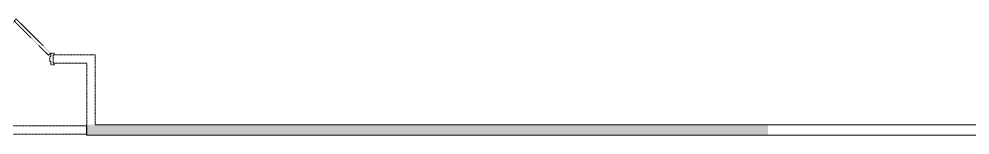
# Model space of a CAD drawing. Header units: inches. Extents: x 842 to 2180, y -10 to 1751.
# Drawn here: x 1260.5 to 1709.7, y 1012 to 1067.1 of the extents above; entities that cross this region are included whole.
import ezdxf

# ---------------------------------------------------------------- set-up
doc = ezdxf.new("R2010")
doc.units = ezdxf.units.IN
doc.header["$MEASUREMENT"] = 0
doc.linetypes.add('Demolished', pattern=[0.1875, 0.125, -0.0625])
for name, color, linetype, lineweight in [('A-DOOR', 31, 'Continuous', 13), ('A-WALL-PATT', 111, 'Continuous', 13), ('I-WALL', 2, 'Continuous', 13)]:
    doc.layers.add(name, color=color, linetype=linetype, lineweight=lineweight)

# ---------------------------------------------------------------- blocks, each defined once
blk = doc.blocks.new('Door - Double - Solid 2-7323093-Level XX  DEMOLITION')
at = {"layer": 'A-DOOR', "color": 250, "linetype": 'Demolished', "lineweight": 20}
for p, q in [((-25.06, 2.84), (-8.8, 19.1)), ((-7.83, 18.13), (-24.09, 1.87)), ((-8.8, 19.1), (-7.83, 18.13)), ((4.79, 19.1), (3.82, 18.13)), ((3.82, 18.13), (20.08, 1.87)), ((21.05, 2.84), (4.79, 19.1)), ((-26.69, 2.84), (-26.69, 2.09)), ((-25.19, 2.84), (-26.69, 2.84)), ((-25.19, 1.34), (-25.19, 2.84)), ((-24.69, 1.34), (-25.19, 1.34)), ((-24.09, 1.87), (-25.06, 2.84)), ((-24.69, -1.16), (-24.69, 1.34)), ((20.08, 1.87), (21.05, 2.84)), ((21.18, 1.34), (20.68, 1.34)), ((20.68, 1.34), (20.68, -1.16)), ((22.68, 2.84), (21.18, 2.84)), ((21.18, 2.84), (21.18, 1.34)), ((22.68, 2.09), (22.68, 2.84)), ((-26.69, -1.91), (-26.69, -2.66)), ((-26.69, -2.66), (-25.19, -2.66)), ((-25.19, -2.66), (-25.19, -1.16)), ((-25.19, -1.16), (-24.69, -1.16)), ((20.68, -1.16), (21.18, -1.16)), ((21.18, -1.16), (21.18, -2.66)), ((21.18, -2.66), (22.68, -2.66)), ((22.68, -2.66), (22.68, -1.91))]:
    blk.add_line(p, q, dxfattribs=at)
at = {"layer": 'A-DOOR', "color": 7, "linetype": 'Demolished', "lineweight": 9}
for centre, start, end in [((-25.06, 2.84), 359.5, 45), ((21.05, 2.84), 135, 180.5)]:
    blk.add_arc(centre, 23, start, end, dxfattribs=at)

msp = doc.modelspace()

# ---------------------------------------------------------------- hatches: boundary and pattern name
at = {"layer": 'A-WALL-PATT', "lineweight": 9}
msp.add_hatch(color=7, dxfattribs=at).paths.add_polyline_path([(1518.84, 1012.04), (1614.35, 1012.04), (1614.35, 1016.92), (1292.35, 1016.92), (1292.35, 1016.48), (1292.48, 1016.48), (1292.48, 1012.48), (1292.35, 1012.48), (1292.35, 1012.04), (1349.68, 1012.04)], flags=0)

# ---------------------------------------------------------------- linework, layer by layer
at = {"layer": 'I-WALL', "color": 250, "linetype": 'Demolished', "lineweight": 20}
for p, q in [((1296.48, 1050.1), (1276.68, 1050.1)), ((1276.68, 1050.1), (1276.68, 1046.1)), ((1296.48, 1016.92), (1296.48, 1050.1)), ((1276.68, 1046.1), (1292.48, 1046.1)), ((1292.48, 1046.1), (1292.48, 1016.92)), ((1292.48, 1016.48), (1214.62, 1016.48)), ((1292.48, 1012.48), (1292.48, 1016.48)), ((1209.62, 1012.48), (1292.48, 1012.48))]:
    msp.add_line(p, q, dxfattribs=at)
at = {"layer": 'I-WALL', "color": 8, "lineweight": 20}
for p, q in [((1292.48, 1016.92), (1292.35, 1016.92)), ((1292.35, 1016.92), (1292.35, 1012.04)), ((1776.42, 1016.92), (1296.48, 1016.92)), ((1292.35, 1012.04), (1734.43, 1012.04))]:
    msp.add_line(p, q, dxfattribs=at)

# ---------------------------------------------------------------- block references
at = {"layer": 'A-DOOR', "color": 7, "linetype": 'Demolished', "lineweight": 9}
msp.add_blockref('Door - Double - Solid 2-7323093-Level XX  DEMOLITION', (1254.38, 1048.01), dxfattribs=at)

doc.saveas('drawing.dxf')
